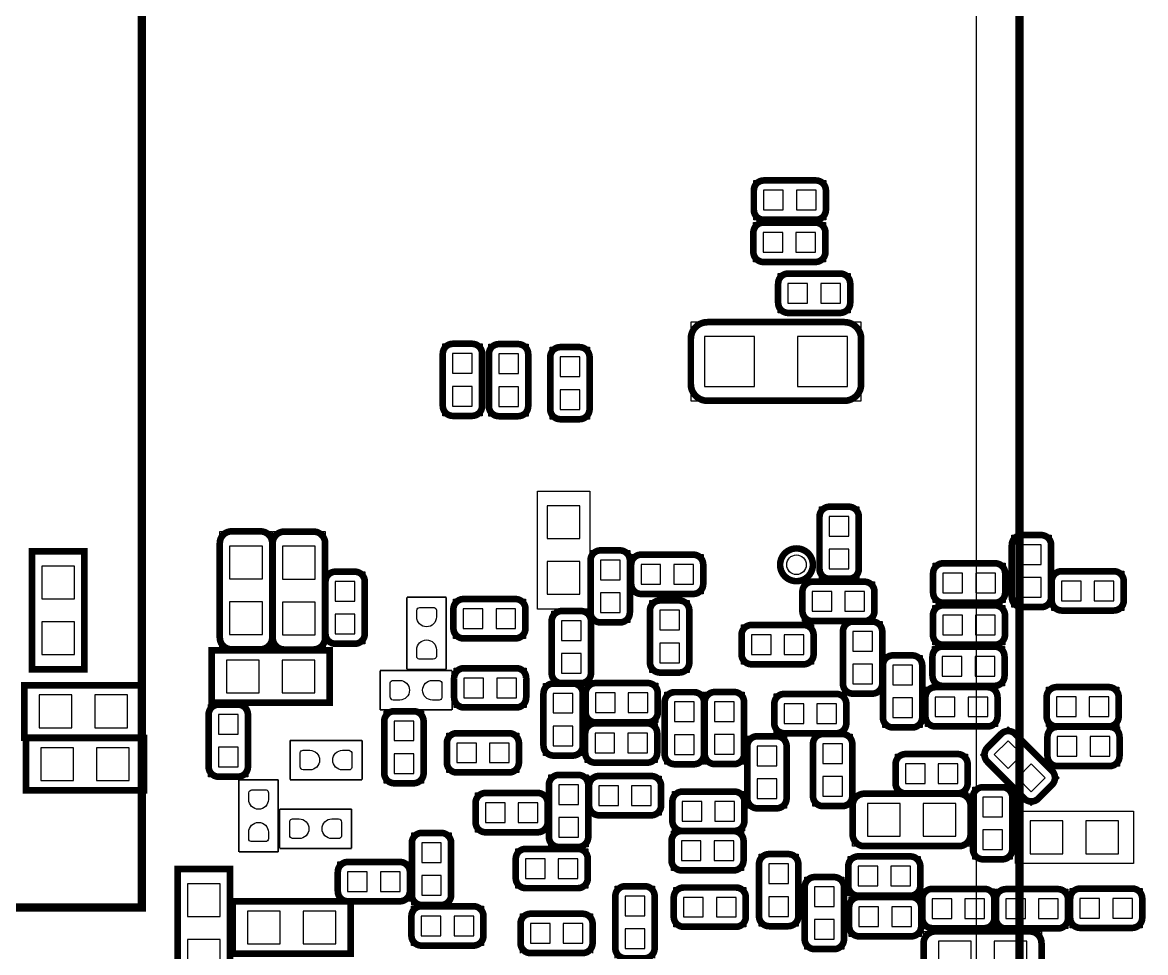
# Model space of a CAD drawing. Extents: x -15 to 159, y -25 to 93.
# Drawn here: x 6.29 to 23.44, y 9.89 to 24.09 of the extents above; entities that cross this region are included whole.
import ezdxf

# ---------------------------------------------------------------- set-up
doc = ezdxf.new("R2010")
doc.units = 0
for name, color, linetype in [('PG_ASSEMBLY_BOTTOM', 2, 'CONTINUOUS'), ('PG_SILKSCREEN_BOTTOM', 120, 'CONTINUOUS'), ('PIN_BOTTOM', 172, 'CONTINUOUS')]:
    doc.layers.add(name, color=color, linetype=linetype)

msp = doc.modelspace()

# ---------------------------------------------------------------- linework, layer by layer
at = {"layer": 'PG_ASSEMBLY_BOTTOM'}
for points in [[(20.853654, 59.208416), (20.853654, -16.9418), (12.528804, -16.9418), (12.528804, -16.941546, 1), (7.028688, -16.941546), (7.028688, -16.9418), (-1.296162, -16.9418), (-1.296162, 59.208416)], [(18.360898, 15.809214, 1), (17.861026, 15.809214, 1), (18.360898, 15.809214)]]:
    msp.add_lwpolyline(points, format="xyb", dxfattribs=at)
for points in [[(8.09498, 29.076904), (-5.385054, 29.076904), (-5.385054, 12.58697), (-3.385058, 10.586974), (8.09498, 10.586974), (8.09498, 29.076904)], [(17.459706, 21.675344), (18.559526, 21.675344)], [(17.459706, 21.075396), (17.459706, 21.675344)], [(18.559526, 21.675344), (18.559526, 21.075396)], [(17.452848, 21.031708), (18.552668, 21.031708)], [(17.452848, 20.43176), (17.452848, 21.031708)], [(18.559526, 21.075396), (17.459706, 21.075396)], [(18.552668, 21.031708), (18.552668, 20.43176)], [(18.552668, 20.43176), (17.452848, 20.43176)], [(17.831054, 19.654266), (17.831054, 20.254214)], [(17.831054, 20.254214), (18.930874, 20.254214)], [(18.930874, 20.254214), (18.930874, 19.654266)], [(18.930874, 19.654266), (17.831054, 19.654266)], [(16.497808, 19.512788), (16.497808, 18.312892)], [(19.097752, 19.512788), (16.497808, 19.512788)], [(19.097752, 18.312892), (19.097752, 19.512788)], [(12.711176, 18.082514), (12.711176, 19.182334)], [(12.711176, 19.182334), (13.311124, 19.182334)], [(13.311124, 19.182334), (13.311124, 18.082514)], [(13.414756, 18.077688), (13.414756, 19.177508)], [(13.414756, 19.177508), (14.014704, 19.177508)], [(14.014704, 19.177508), (14.014704, 18.077688)], [(14.351762, 18.031714), (14.351762, 19.131534)], [(14.351762, 19.131534), (14.95171, 19.131534)], [(14.95171, 19.131534), (14.95171, 18.031714)], [(16.497808, 18.312892), (19.097752, 18.312892)], [(13.311124, 18.082514), (12.711176, 18.082514)], [(14.014704, 18.077688), (13.414756, 18.077688)], [(14.95171, 18.031714), (14.351762, 18.031714)], [(14.155166, 15.13459), (14.155166, 16.934434)], [(14.155166, 16.934434), (14.955266, 16.934434)], [(14.955266, 16.934434), (14.955266, 15.13459)], [(18.462244, 15.5956), (18.462244, 16.69542)], [(18.462244, 16.69542), (19.062192, 16.69542)], [(19.062192, 16.69542), (19.062192, 15.5956)], [(9.306814, 14.519402), (9.306814, 16.319246)], [(9.306814, 16.319246), (10.106914, 16.319246)], [(10.106914, 16.319246), (10.106914, 14.519402)], [(10.114026, 14.516354), (10.114026, 16.316198)], [(10.114026, 16.316198), (10.914126, 16.316198)], [(10.914126, 16.316198), (10.914126, 14.516354)], [(21.398484, 15.163038), (21.398484, 16.262858)], [(21.398484, 16.262858), (21.998432, 16.262858)], [(21.998432, 16.262858), (21.998432, 15.163038)], [(6.43763, 14.21511), (6.43763, 16.014954)], [(6.43763, 16.014954), (7.23773, 16.014954)], [(7.23773, 16.014954), (7.23773, 14.21511)], [(14.96695, 14.929358), (14.96695, 16.029178)], [(14.96695, 16.029178), (15.566898, 16.029178)], [(15.566898, 16.029178), (15.566898, 14.929358)], [(15.586964, 15.36446), (15.586964, 15.964408)], [(15.586964, 15.964408), (16.686784, 15.964408)], [(16.686784, 15.964408), (16.686784, 15.36446)], [(20.197064, 15.83182), (21.296884, 15.83182)], [(20.197064, 15.231872), (20.197064, 15.83182)], [(21.296884, 15.83182), (21.296884, 15.231872)], [(10.920222, 14.604238), (10.920222, 15.704058)], [(10.920222, 15.704058), (11.52017, 15.704058)], [(11.52017, 15.704058), (11.52017, 14.604238)], [(22.00783, 15.711424), (23.10765, 15.711424)], [(22.00783, 15.111476), (22.00783, 15.711424)], [(23.10765, 15.711424), (23.10765, 15.111476)], [(18.20164, 15.550642), (19.30146, 15.550642)], [(18.20164, 14.950694), (18.20164, 15.550642)], [(19.062192, 15.5956), (18.462244, 15.5956)], [(19.30146, 15.550642), (19.30146, 14.950694)], [(12.873482, 14.68628), (12.873482, 15.286228)], [(12.873482, 15.286228), (13.973302, 15.286228)], [(13.973302, 15.286228), (13.973302, 14.68628)], [(16.686784, 15.36446), (15.586964, 15.36446)], [(15.874238, 14.164818), (15.874238, 15.264638)], [(15.874238, 15.264638), (16.474186, 15.264638)], [(16.474186, 15.264638), (16.474186, 14.164818)], [(14.955266, 15.13459), (14.155166, 15.13459)], [(14.373352, 14.003528), (14.373352, 15.103348)], [(14.373352, 15.103348), (14.9733, 15.103348)], [(14.9733, 15.103348), (14.9733, 14.003528)], [(20.19427, 15.189962), (21.29409, 15.189962)], [(20.19427, 14.590014), (20.19427, 15.189962)], [(21.296884, 15.231872), (20.197064, 15.231872)], [(21.29409, 15.189962), (21.29409, 14.590014)], [(21.998432, 15.163038), (21.398484, 15.163038)], [(23.10765, 15.111476), (22.00783, 15.111476)], [(15.566898, 14.929358), (14.96695, 14.929358)], [(19.30146, 14.950694), (18.20164, 14.950694)], [(18.82013, 13.842746), (18.82013, 14.942566)], [(18.82013, 14.942566), (19.420078, 14.942566)], [(19.420078, 14.942566), (19.420078, 13.842746)], [(17.272, 14.89075), (18.37182, 14.89075)], [(17.272, 14.290802), (17.272, 14.89075)], [(18.37182, 14.89075), (18.37182, 14.290802)], [(11.52017, 14.604238), (10.920222, 14.604238)], [(13.973302, 14.68628), (12.873482, 14.68628)], [(21.29409, 14.590014), (20.19427, 14.590014)], [(9.18337, 14.505432), (10.983214, 14.505432)], [(9.18337, 13.705332), (9.18337, 14.505432)], [(10.106914, 14.519402), (9.306814, 14.519402)], [(10.914126, 14.516354), (10.114026, 14.516354)], [(10.983214, 14.505432), (10.983214, 13.705332)], [(19.430238, 13.326618), (19.430238, 14.426438)], [(19.430238, 14.426438), (20.030186, 14.426438)], [(20.030186, 14.426438), (20.030186, 13.326618)], [(20.187158, 13.961618), (20.187158, 14.561566)], [(20.187158, 14.561566), (21.286978, 14.561566)], [(21.286978, 14.561566), (21.286978, 13.961618)], [(12.88415, 13.631418), (12.88415, 14.231366)], [(12.88415, 14.231366), (13.98397, 14.231366)], [(13.98397, 14.231366), (13.98397, 13.631418)], [(18.37182, 14.290802), (17.272, 14.290802)], [(7.23773, 14.21511), (6.43763, 14.21511)], [(16.474186, 14.164818), (15.874238, 14.164818)], [(6.324092, 13.972032), (8.123936, 13.972032)], [(6.324092, 13.171932), (6.324092, 13.972032)], [(8.123936, 13.972032), (8.123936, 13.171932)], [(14.248384, 12.897612), (14.248384, 13.997432)], [(14.248384, 13.997432), (14.848332, 13.997432)], [(14.9733, 14.003528), (14.373352, 14.003528)], [(14.848332, 13.997432), (14.848332, 12.897612)], [(14.892782, 13.404088), (14.892782, 14.004036)], [(14.892782, 14.004036), (15.992602, 14.004036)], [(15.992602, 14.004036), (15.992602, 13.404088)], [(20.080224, 13.341604), (20.080224, 13.941552)], [(20.080224, 13.941552), (21.180044, 13.941552)], [(21.286978, 13.961618), (20.187158, 13.961618)], [(21.180044, 13.941552), (21.180044, 13.341604)], [(21.929852, 13.942314), (23.029672, 13.942314)], [(21.929852, 13.342366), (21.929852, 13.942314)], [(23.029672, 13.942314), (23.029672, 13.342366)], [(16.099028, 12.765532), (16.099028, 13.865352)], [(16.099028, 13.865352), (16.698976, 13.865352)], [(16.698976, 13.865352), (16.698976, 12.765532)], [(16.71066, 12.767818), (16.71066, 13.867638)], [(16.71066, 13.867638), (17.310608, 13.867638)], [(17.310608, 13.867638), (17.310608, 12.767818)], [(17.771872, 13.838174), (18.871692, 13.838174)], [(17.771872, 13.238226), (17.771872, 13.838174)], [(19.420078, 13.842746), (18.82013, 13.842746)], [(18.871692, 13.838174), (18.871692, 13.238226)], [(9.135872, 12.575286), (9.135872, 13.675106)], [(9.135872, 13.675106), (9.73582, 13.675106)], [(10.983214, 13.705332), (9.18337, 13.705332)], [(9.73582, 13.675106), (9.73582, 12.575286)], [(11.817604, 12.47521), (11.817604, 13.57503)], [(11.817604, 13.57503), (12.417552, 13.57503)], [(12.417552, 13.57503), (12.417552, 12.47521)], [(13.98397, 13.631418), (12.88415, 13.631418)], [(14.884654, 12.789408), (14.884654, 13.389356)], [(14.884654, 13.389356), (15.984474, 13.389356)], [(15.992602, 13.404088), (14.892782, 13.404088)], [(15.984474, 13.389356), (15.984474, 12.789408)], [(12.773152, 13.239242), (13.872972, 13.239242)], [(12.773152, 12.639294), (12.773152, 13.239242)], [(13.872972, 13.239242), (13.872972, 12.639294)], [(18.871692, 13.238226), (17.771872, 13.238226)], [(18.36293, 12.126468), (18.36293, 13.226288)], [(18.36293, 13.226288), (18.962878, 13.226288)], [(18.962878, 13.226288), (18.962878, 12.126468)], [(20.030186, 13.326618), (19.430238, 13.326618)], [(21.180044, 13.341604), (20.080224, 13.341604)], [(20.91817, 12.911328), (21.34235, 13.335762)], [(21.34235, 13.335762), (22.120098, 12.558014)], [(23.029672, 13.342366), (21.929852, 13.342366)], [(21.942806, 13.336524), (23.042626, 13.336524)], [(21.942806, 12.736576), (21.942806, 13.336524)], [(23.042626, 13.336524), (23.042626, 12.736576)], [(8.123936, 13.171932), (6.324092, 13.171932)], [(6.348984, 12.365228), (6.348984, 13.165328)], [(6.348984, 13.165328), (8.148828, 13.165328)], [(8.148828, 13.165328), (8.148828, 12.365228)], [(17.359884, 12.092432), (17.359884, 13.192252)], [(17.359884, 13.192252), (17.959832, 13.192252)], [(17.959832, 13.192252), (17.959832, 12.092432)], [(14.848332, 12.897612), (14.248384, 12.897612)], [(19.62404, 12.32027), (19.62404, 12.920218)], [(19.62404, 12.920218), (20.72386, 12.920218)], [(20.72386, 12.920218), (20.72386, 12.32027)], [(21.695918, 12.133834), (20.91817, 12.911328)], [(15.984474, 12.789408), (14.884654, 12.789408)], [(16.698976, 12.765532), (16.099028, 12.765532)], [(17.310608, 12.767818), (16.71066, 12.767818)], [(23.042626, 12.736576), (21.942806, 12.736576)], [(9.73582, 12.575286), (9.135872, 12.575286)], [(13.872972, 12.639294), (12.773152, 12.639294)], [(14.331442, 11.50239), (14.331442, 12.60221)], [(14.331442, 12.60221), (14.93139, 12.60221)], [(14.93139, 12.60221), (14.93139, 11.50239)], [(14.944344, 11.985752), (14.944344, 12.5857)], [(14.944344, 12.5857), (16.044164, 12.5857)], [(16.044164, 12.5857), (16.044164, 11.985752)], [(22.120098, 12.558014), (21.695918, 12.133834)], [(8.148828, 12.365228), (6.348984, 12.365228)], [(12.417552, 12.47521), (11.817604, 12.47521)], [(16.216122, 11.7475), (16.216122, 12.347448)], [(16.216122, 12.347448), (17.315942, 12.347448)], [(17.315942, 12.347448), (17.315942, 11.7475)], [(20.80514, 11.314684), (20.80514, 12.414504)], [(20.80514, 12.414504), (21.405088, 12.414504)], [(21.405088, 12.414504), (21.405088, 11.314684)], [(13.211556, 12.326874), (14.311376, 12.326874)], [(13.211556, 11.726926), (13.211556, 12.326874)], [(14.311376, 12.326874), (14.311376, 11.726926)], [(18.968466, 11.51509), (18.968466, 12.31519)], [(18.968466, 12.31519), (20.76831, 12.31519)], [(20.72386, 12.32027), (19.62404, 12.32027)], [(20.76831, 12.31519), (20.76831, 11.51509)], [(17.959832, 12.092432), (17.359884, 12.092432)], [(18.962878, 12.126468), (18.36293, 12.126468)], [(21.454618, 12.049252), (23.254462, 12.049252)], [(21.454618, 11.249152), (21.454618, 12.049252)], [(23.254462, 12.049252), (23.254462, 11.249152)], [(16.044164, 11.985752), (14.944344, 11.985752)], [(12.238482, 10.616946), (12.238482, 11.716766)], [(12.238482, 11.716766), (12.83843, 11.716766)], [(12.83843, 11.716766), (12.83843, 10.616946)], [(14.311376, 11.726926), (13.211556, 11.726926)], [(16.202914, 11.745214), (17.302734, 11.745214)], [(16.202914, 11.145266), (16.202914, 11.745214)], [(17.315942, 11.7475), (16.216122, 11.7475)], [(17.302734, 11.745214), (17.302734, 11.145266)], [(14.93139, 11.50239), (14.331442, 11.50239)], [(20.76831, 11.51509), (18.968466, 11.51509)], [(13.824966, 10.87374), (13.824966, 11.473688)], [(13.824966, 11.473688), (14.924786, 11.473688)], [(14.924786, 11.473688), (14.924786, 10.87374)], [(17.538954, 10.293604), (17.538954, 11.393424)], [(17.538954, 11.393424), (18.138902, 11.393424)], [(18.138902, 11.393424), (18.138902, 10.293604)], [(18.901156, 10.758424), (18.901156, 11.358372)], [(18.901156, 11.358372), (20.000976, 11.358372)], [(20.000976, 11.358372), (20.000976, 10.758424)], [(8.66267, 9.366758), (8.66267, 11.166602)], [(8.66267, 11.166602), (9.46277, 11.166602)], [(9.46277, 11.166602), (9.46277, 9.366758)], [(11.108436, 10.673588), (11.108436, 11.273536)], [(11.108436, 11.273536), (12.208256, 11.273536)], [(12.208256, 11.273536), (12.208256, 10.673588)], [(17.302734, 11.145266), (16.202914, 11.145266)], [(21.405088, 11.314684), (20.80514, 11.314684)], [(23.254462, 11.249152), (21.454618, 11.249152)], [(18.236184, 9.943084), (18.236184, 11.042904)], [(18.236184, 11.042904), (18.836132, 11.042904)], [(18.836132, 11.042904), (18.836132, 9.943084)], [(14.924786, 10.87374), (13.824966, 10.87374)], [(15.345156, 9.803892), (15.345156, 10.903712)], [(15.345156, 10.903712), (15.945104, 10.903712)], [(15.945104, 10.903712), (15.945104, 9.803892)], [(16.237458, 10.283952), (16.237458, 10.8839)], [(16.237458, 10.8839), (17.337278, 10.8839)], [(17.337278, 10.8839), (17.337278, 10.283952)], [(20.031964, 10.863072), (21.131784, 10.863072)], [(20.031964, 10.263124), (20.031964, 10.863072)], [(21.131784, 10.863072), (21.131784, 10.263124)], [(21.15566, 10.25906), (21.15566, 10.859008)], [(21.15566, 10.859008), (22.25548, 10.859008)], [(22.25548, 10.859008), (22.25548, 10.25906)], [(22.289262, 10.867644), (23.389082, 10.867644)], [(22.289262, 10.267696), (22.289262, 10.867644)], [(23.389082, 10.867644), (23.389082, 10.267696)], [(9.50341, 10.67308), (11.303254, 10.67308)], [(9.50341, 9.87298), (9.50341, 10.67308)], [(12.208256, 10.673588), (11.108436, 10.673588)], [(11.303254, 10.67308), (11.303254, 9.87298)], [(20.000976, 10.758424), (18.901156, 10.758424)], [(18.914872, 10.13841), (18.914872, 10.738358)], [(18.914872, 10.738358), (20.014692, 10.738358)], [(20.014692, 10.738358), (20.014692, 10.13841)], [(12.232386, 9.99744), (12.232386, 10.597388)], [(12.232386, 10.597388), (13.332206, 10.597388)], [(12.83843, 10.616946), (12.238482, 10.616946)], [(13.332206, 10.597388), (13.332206, 9.99744)], [(13.897864, 9.882886), (13.897864, 10.482834)], [(13.897864, 10.482834), (14.997684, 10.482834)], [(14.997684, 10.482834), (14.997684, 9.882886)], [(18.138902, 10.293604), (17.538954, 10.293604)], [(17.337278, 10.283952), (16.237458, 10.283952)], [(20.014692, 10.13841), (18.914872, 10.13841)], [(21.131784, 10.263124), (20.031964, 10.263124)], [(20.051776, 10.212832), (21.85162, 10.212832)], [(20.051776, 9.412732), (20.051776, 10.212832)], [(22.25548, 10.25906), (21.15566, 10.25906)], [(21.85162, 10.212832), (21.85162, 9.412732)], [(23.389082, 10.267696), (22.289262, 10.267696)], [(13.332206, 9.99744), (12.232386, 9.99744)], [(18.836132, 9.943084), (18.236184, 9.943084)]]:
    msp.add_lwpolyline(points, dxfattribs=at)
at = {"layer": 'PG_ASSEMBLY_BOTTOM', "const_width": 0.0254}
for points in [[(12.163044, 15.313152), (12.163044, 14.213332)], [(12.762992, 15.313152), (12.163044, 15.313152)], [(12.762992, 14.213332), (12.762992, 15.313152)], [(12.853162, 14.195298), (11.753342, 14.195298)], [(11.753342, 14.195298), (11.753342, 13.59535)], [(12.163044, 14.213332), (12.762992, 14.213332)], [(12.853162, 13.59535), (12.853162, 14.195298)], [(11.753342, 13.59535), (12.853162, 13.59535)], [(11.479784, 13.127736), (10.379964, 13.127736)], [(10.379964, 13.127736), (10.379964, 12.527788)], [(11.479784, 12.527788), (11.479784, 13.127736)], [(9.59866, 12.528042), (9.59866, 11.428222)], [(10.198608, 12.528042), (9.59866, 12.528042)], [(10.198608, 11.428222), (10.198608, 12.528042)], [(10.379964, 12.527788), (11.479784, 12.527788)], [(11.317986, 12.081002), (10.218166, 12.081002)], [(10.218166, 12.081002), (10.218166, 11.481054)], [(11.317986, 11.481054), (11.317986, 12.081002)], [(10.218166, 11.481054), (11.317986, 11.481054)], [(9.59866, 11.428222), (10.198608, 11.428222)]]:
    msp.add_lwpolyline(points, dxfattribs=at)
at = {"layer": 'PG_SILKSCREEN_BOTTOM'}
for points, const_width in [([(21.513546, 68.29171), (21.513546, -17.68729), (12.064746, -17.68729)], 0.127), ([(-5.385054, 29.076904), (-5.385054, 11.960098), (-4.002024, 10.577068), (8.115046, 10.577068), (8.115046, 29.076904), (-5.385054, 29.076904)], 0.127), ([(6.43763, 14.21511), (7.23773, 14.21511), (7.23773, 16.014954), (6.43763, 16.014954), (6.43763, 14.21511)], 0.1016), ([(9.18337, 14.505432), (9.18337, 13.705332), (10.983214, 13.705332), (10.983214, 14.505432), (9.18337, 14.505432)], 0.1016), ([(6.324092, 13.972032), (6.324092, 13.171932), (8.123936, 13.171932), (8.123936, 13.972032), (6.324092, 13.972032)], 0.1016), ([(8.148828, 12.365228), (8.148828, 13.165328), (6.348984, 13.165328), (6.348984, 12.365228), (8.148828, 12.365228)], 0.1016), ([(9.46277, 11.166602), (8.66267, 11.166602), (8.66267, 9.366758), (9.46277, 9.366758), (9.46277, 11.166602)], 0.1016), ([(9.50341, 10.67308), (9.50341, 9.87298), (11.303254, 9.87298), (11.303254, 10.67308), (9.50341, 10.67308)], 0.1016)]:
    msp.add_lwpolyline(points, dxfattribs=dict(at, const_width=const_width))
for points, const_width in [([(17.459706, 21.522944), (17.459706, 21.227796, 0.414362), (17.612106, 21.075396), (18.407126, 21.075396, 0.414362), (18.559526, 21.227796), (18.559526, 21.522944, 0.414362), (18.407126, 21.675344), (17.612106, 21.675344, 0.414362), (17.459706, 21.522944)], 0.1016), ([(17.452848, 20.879308), (17.452848, 20.58416, 0.414362), (17.605248, 20.43176), (18.400268, 20.43176, 0.414362), (18.552668, 20.58416), (18.552668, 20.879308, 0.414362), (18.400268, 21.031708), (17.605248, 21.031708, 0.414362), (17.452848, 20.879308)], 0.1016), ([(18.930874, 19.806666), (18.930874, 20.101814, 0.414362), (18.778474, 20.254214), (17.983454, 20.254214, 0.414362), (17.831054, 20.101814), (17.831054, 19.806666, 0.414362), (17.983454, 19.654266), (18.778474, 19.654266, 0.414362), (18.930874, 19.806666)], 0.1016), ([(16.497808, 19.258788), (16.497808, 18.566892, 0.414275), (16.751808, 18.312892), (18.843752, 18.312892, 0.414275), (19.097752, 18.566892), (19.097752, 19.258788, 0.414275), (18.843752, 19.512788), (16.751808, 19.512788, 0.414275), (16.497808, 19.258788)], 0.1016), ([(13.158724, 19.182334), (12.863576, 19.182334, 0.414362), (12.711176, 19.029934), (12.711176, 18.234914, 0.414362), (12.863576, 18.082514), (13.158724, 18.082514, 0.414362), (13.311124, 18.234914), (13.311124, 19.029934, 0.414362), (13.158724, 19.182334)], 0.1016), ([(13.862304, 19.177508), (13.567156, 19.177508, 0.414362), (13.414756, 19.025108), (13.414756, 18.230088, 0.414362), (13.567156, 18.077688), (13.862304, 18.077688, 0.414362), (14.014704, 18.230088), (14.014704, 19.025108, 0.414362), (13.862304, 19.177508)], 0.1016), ([(14.79931, 19.131534), (14.504162, 19.131534, 0.414362), (14.351762, 18.979134), (14.351762, 18.184114, 0.414362), (14.504162, 18.031714), (14.79931, 18.031714, 0.414362), (14.95171, 18.184114), (14.95171, 18.979134, 0.414362), (14.79931, 19.131534)], 0.1016), ([(18.614644, 15.5956), (18.909792, 15.5956, 0.414362), (19.062192, 15.748), (19.062192, 16.54302, 0.414362), (18.909792, 16.69542), (18.614644, 16.69542, 0.414362), (18.462244, 16.54302), (18.462244, 15.748, 0.414362), (18.614644, 15.5956)], 0.1016), ([(9.929114, 16.319246), (9.484614, 16.319246, 0.414244), (9.306814, 16.141446), (9.306814, 14.697202, 0.414244), (9.484614, 14.519402), (9.929114, 14.519402, 0.414244), (10.106914, 14.697202), (10.106914, 16.141446, 0.414244), (9.929114, 16.319246)], 0.1016), ([(10.291826, 14.516354), (10.736326, 14.516354, 0.414244), (10.914126, 14.694154), (10.914126, 16.138398, 0.414244), (10.736326, 16.316198), (10.291826, 16.316198, 0.414244), (10.114026, 16.138398), (10.114026, 14.694154, 0.414244), (10.291826, 14.516354)], 0.1016), ([(21.550884, 15.163038), (21.846032, 15.163038, 0.414362), (21.998432, 15.315438), (21.998432, 16.110458, 0.414362), (21.846032, 16.262858), (21.550884, 16.262858, 0.414362), (21.398484, 16.110458), (21.398484, 15.315438, 0.414362), (21.550884, 15.163038)], 0.1016), ([(15.11935, 14.929358), (15.414498, 14.929358, 0.414362), (15.566898, 15.081758), (15.566898, 15.876778, 0.414362), (15.414498, 16.029178), (15.11935, 16.029178, 0.414362), (14.96695, 15.876778), (14.96695, 15.081758, 0.414362), (15.11935, 14.929358)], 0.1016), ([(16.686784, 15.51686), (16.686784, 15.812008, 0.414362), (16.534384, 15.964408), (15.739364, 15.964408, 0.414362), (15.586964, 15.812008), (15.586964, 15.51686, 0.414362), (15.739364, 15.36446), (16.534384, 15.36446, 0.414362), (16.686784, 15.51686)], 0.1016), ([(18.360898, 15.809214, 1), (17.861026, 15.809214, 1), (18.360898, 15.809214)], 0.100076), ([(20.197064, 15.67942), (20.197064, 15.384272, 0.414362), (20.349464, 15.231872), (21.144484, 15.231872, 0.414362), (21.296884, 15.384272), (21.296884, 15.67942, 0.414362), (21.144484, 15.83182), (20.349464, 15.83182, 0.414362), (20.197064, 15.67942)], 0.1016), ([(11.072622, 14.604238), (11.36777, 14.604238, 0.414362), (11.52017, 14.756638), (11.52017, 15.551658, 0.414362), (11.36777, 15.704058), (11.072622, 15.704058, 0.414362), (10.920222, 15.551658), (10.920222, 14.756638, 0.414362), (11.072622, 14.604238)], 0.1016), ([(22.00783, 15.559024), (22.00783, 15.263876, 0.414362), (22.16023, 15.111476), (22.95525, 15.111476, 0.414362), (23.10765, 15.263876), (23.10765, 15.559024, 0.414362), (22.95525, 15.711424), (22.16023, 15.711424, 0.414362), (22.00783, 15.559024)], 0.1016), ([(18.20164, 15.398242), (18.20164, 15.103094, 0.414362), (18.35404, 14.950694), (19.14906, 14.950694, 0.414362), (19.30146, 15.103094), (19.30146, 15.398242, 0.414362), (19.14906, 15.550642), (18.35404, 15.550642, 0.414362), (18.20164, 15.398242)], 0.1016), ([(13.973302, 14.83868), (13.973302, 15.133828, 0.414362), (13.820902, 15.286228), (13.025882, 15.286228, 0.414362), (12.873482, 15.133828), (12.873482, 14.83868, 0.414362), (13.025882, 14.68628), (13.820902, 14.68628, 0.414362), (13.973302, 14.83868)], 0.1016), ([(16.321786, 15.264638), (16.026638, 15.264638, 0.414362), (15.874238, 15.112238), (15.874238, 14.317218, 0.414362), (16.026638, 14.164818), (16.321786, 14.164818, 0.414362), (16.474186, 14.317218), (16.474186, 15.112238, 0.414362), (16.321786, 15.264638)], 0.1016), ([(14.8209, 15.103348), (14.525752, 15.103348, 0.414362), (14.373352, 14.950948), (14.373352, 14.155928, 0.414362), (14.525752, 14.003528), (14.8209, 14.003528, 0.414362), (14.9733, 14.155928), (14.9733, 14.950948, 0.414362), (14.8209, 15.103348)], 0.1016), ([(20.19427, 15.037562), (20.19427, 14.742414, 0.414362), (20.34667, 14.590014), (21.14169, 14.590014, 0.414362), (21.29409, 14.742414), (21.29409, 15.037562, 0.414362), (21.14169, 15.189962), (20.34667, 15.189962, 0.414362), (20.19427, 15.037562)], 0.1016), ([(17.272, 14.73835), (17.272, 14.443202, 0.414362), (17.4244, 14.290802), (18.21942, 14.290802, 0.414362), (18.37182, 14.443202), (18.37182, 14.73835, 0.414362), (18.21942, 14.89075), (17.4244, 14.89075, 0.414362), (17.272, 14.73835)], 0.1016), ([(19.267678, 14.942566), (18.97253, 14.942566, 0.414362), (18.82013, 14.790166), (18.82013, 13.995146, 0.414362), (18.97253, 13.842746), (19.267678, 13.842746, 0.414362), (19.420078, 13.995146), (19.420078, 14.790166, 0.414362), (19.267678, 14.942566)], 0.1016), ([(21.286978, 14.114018), (21.286978, 14.409166, 0.414362), (21.134578, 14.561566), (20.339558, 14.561566, 0.414362), (20.187158, 14.409166), (20.187158, 14.114018, 0.414362), (20.339558, 13.961618), (21.134578, 13.961618, 0.414362), (21.286978, 14.114018)], 0.1016), ([(19.582638, 13.326618), (19.877786, 13.326618, 0.414362), (20.030186, 13.479018), (20.030186, 14.274038, 0.414362), (19.877786, 14.426438), (19.582638, 14.426438, 0.414362), (19.430238, 14.274038), (19.430238, 13.479018, 0.414362), (19.582638, 13.326618)], 0.1016), ([(13.98397, 13.783818), (13.98397, 14.078966, 0.414362), (13.83157, 14.231366), (13.03655, 14.231366, 0.414362), (12.88415, 14.078966), (12.88415, 13.783818, 0.414362), (13.03655, 13.631418), (13.83157, 13.631418, 0.414362), (13.98397, 13.783818)], 0.1016), ([(14.400784, 12.897612), (14.695932, 12.897612, 0.414362), (14.848332, 13.050012), (14.848332, 13.845032, 0.414362), (14.695932, 13.997432), (14.400784, 13.997432, 0.414362), (14.248384, 13.845032), (14.248384, 13.050012, 0.414362), (14.400784, 12.897612)], 0.1016), ([(15.992602, 13.556488), (15.992602, 13.851636, 0.414362), (15.840202, 14.004036), (15.045182, 14.004036, 0.414362), (14.892782, 13.851636), (14.892782, 13.556488, 0.414362), (15.045182, 13.404088), (15.840202, 13.404088, 0.414362), (15.992602, 13.556488)], 0.1016), ([(16.251428, 12.765532), (16.546576, 12.765532, 0.414362), (16.698976, 12.917932), (16.698976, 13.712952, 0.414362), (16.546576, 13.865352), (16.251428, 13.865352, 0.414362), (16.099028, 13.712952), (16.099028, 12.917932, 0.414362), (16.251428, 12.765532)], 0.1016), ([(16.86306, 12.767818), (17.158208, 12.767818, 0.414362), (17.310608, 12.920218), (17.310608, 13.715238, 0.414362), (17.158208, 13.867638), (16.86306, 13.867638, 0.414362), (16.71066, 13.715238), (16.71066, 12.920218, 0.414362), (16.86306, 12.767818)], 0.1016), ([(17.771872, 13.685774), (17.771872, 13.390626, 0.414362), (17.924272, 13.238226), (18.719292, 13.238226, 0.414362), (18.871692, 13.390626), (18.871692, 13.685774, 0.414362), (18.719292, 13.838174), (17.924272, 13.838174, 0.414362), (17.771872, 13.685774)], 0.1016), ([(21.180044, 13.494004), (21.180044, 13.789152, 0.414362), (21.027644, 13.941552), (20.232624, 13.941552, 0.414362), (20.080224, 13.789152), (20.080224, 13.494004, 0.414362), (20.232624, 13.341604), (21.027644, 13.341604, 0.414362), (21.180044, 13.494004)], 0.1016), ([(21.929852, 13.789914), (21.929852, 13.494766, 0.414362), (22.082252, 13.342366), (22.877272, 13.342366, 0.414362), (23.029672, 13.494766), (23.029672, 13.789914, 0.414362), (22.877272, 13.942314), (22.082252, 13.942314, 0.414362), (21.929852, 13.789914)], 0.1016), ([(9.288272, 12.575286), (9.58342, 12.575286, 0.414362), (9.73582, 12.727686), (9.73582, 13.522706, 0.414362), (9.58342, 13.675106), (9.288272, 13.675106, 0.414362), (9.135872, 13.522706), (9.135872, 12.727686, 0.414362), (9.288272, 12.575286)], 0.1016), ([(11.970004, 12.47521), (12.265152, 12.47521, 0.414362), (12.417552, 12.62761), (12.417552, 13.42263, 0.414362), (12.265152, 13.57503), (11.970004, 13.57503, 0.414362), (11.817604, 13.42263), (11.817604, 12.62761, 0.414362), (11.970004, 12.47521)], 0.1016), ([(15.984474, 12.941808), (15.984474, 13.236956, 0.414362), (15.832074, 13.389356), (15.037054, 13.389356, 0.414362), (14.884654, 13.236956), (14.884654, 12.941808, 0.414362), (15.037054, 12.789408), (15.832074, 12.789408, 0.414362), (15.984474, 12.941808)], 0.1016), ([(21.942806, 13.184124), (21.942806, 12.888976, 0.414362), (22.095206, 12.736576), (22.890226, 12.736576, 0.414362), (23.042626, 12.888976), (23.042626, 13.184124, 0.414362), (22.890226, 13.336524), (22.095206, 13.336524, 0.414362), (21.942806, 13.184124)], 0.1016), ([(12.773152, 13.086842), (12.773152, 12.791694, 0.414362), (12.925552, 12.639294), (13.720572, 12.639294, 0.414362), (13.872972, 12.791694), (13.872972, 13.086842, 0.414362), (13.720572, 13.239242), (12.925552, 13.239242, 0.414362), (12.773152, 13.086842)], 0.1016), ([(17.807432, 13.192252), (17.512284, 13.192252, 0.414362), (17.359884, 13.039852), (17.359884, 12.244832, 0.414362), (17.512284, 12.092432), (17.807432, 12.092432, 0.414362), (17.959832, 12.244832), (17.959832, 13.039852, 0.414362), (17.807432, 13.192252)], 0.1016), ([(18.51533, 12.126468), (18.810478, 12.126468, 0.414362), (18.962878, 12.278868), (18.962878, 13.073888, 0.414362), (18.810478, 13.226288), (18.51533, 13.226288, 0.414362), (18.36293, 13.073888), (18.36293, 12.278868, 0.414362), (18.51533, 12.126468)], 0.1016), ([(21.803614, 12.24153), (22.012148, 12.450318, 0.41433), (22.012148, 12.66571), (21.450046, 13.227812, 0.414308), (21.234654, 13.227812), (21.025866, 13.019278, 0.414567), (21.025866, 12.803632), (21.587968, 12.24153, 0.414588), (21.803614, 12.24153)], 0.1016), ([(20.72386, 12.47267), (20.72386, 12.767818, 0.414362), (20.57146, 12.920218), (19.77644, 12.920218, 0.414362), (19.62404, 12.767818), (19.62404, 12.47267, 0.414362), (19.77644, 12.32027), (20.57146, 12.32027, 0.414362), (20.72386, 12.47267)], 0.1016), ([(14.483842, 11.50239), (14.77899, 11.50239, 0.414362), (14.93139, 11.65479), (14.93139, 12.44981, 0.414362), (14.77899, 12.60221), (14.483842, 12.60221, 0.414362), (14.331442, 12.44981), (14.331442, 11.65479, 0.414362), (14.483842, 11.50239)], 0.1016), ([(16.044164, 12.138152), (16.044164, 12.4333, 0.414362), (15.891764, 12.5857), (15.096744, 12.5857, 0.414362), (14.944344, 12.4333), (14.944344, 12.138152, 0.414362), (15.096744, 11.985752), (15.891764, 11.985752, 0.414362), (16.044164, 12.138152)], 0.1016), ([(13.211556, 12.174474), (13.211556, 11.879326, 0.414362), (13.363956, 11.726926), (14.158976, 11.726926, 0.414362), (14.311376, 11.879326), (14.311376, 12.174474, 0.414362), (14.158976, 12.326874), (13.363956, 12.326874, 0.414362), (13.211556, 12.174474)], 0.1016), ([(17.315942, 11.8999), (17.315942, 12.195048, 0.414362), (17.163542, 12.347448), (16.368522, 12.347448, 0.414362), (16.216122, 12.195048), (16.216122, 11.8999, 0.414362), (16.368522, 11.7475), (17.163542, 11.7475, 0.414362), (17.315942, 11.8999)], 0.1016), ([(20.76831, 11.69289), (20.76831, 12.13739, 0.414244), (20.59051, 12.31519), (19.146266, 12.31519, 0.414244), (18.968466, 12.13739), (18.968466, 11.69289, 0.414244), (19.146266, 11.51509), (20.59051, 11.51509, 0.414244), (20.76831, 11.69289)], 0.1016), ([(20.95754, 11.314684), (21.252688, 11.314684, 0.414362), (21.405088, 11.467084), (21.405088, 12.262104, 0.414362), (21.252688, 12.414504), (20.95754, 12.414504, 0.414362), (20.80514, 12.262104), (20.80514, 11.467084, 0.414362), (20.95754, 11.314684)], 0.1016), ([(12.68603, 11.716766), (12.390882, 11.716766, 0.414362), (12.238482, 11.564366), (12.238482, 10.769346, 0.414362), (12.390882, 10.616946), (12.68603, 10.616946, 0.414362), (12.83843, 10.769346), (12.83843, 11.564366, 0.414362), (12.68603, 11.716766)], 0.1016), ([(16.202914, 11.592814), (16.202914, 11.297666, 0.414362), (16.355314, 11.145266), (17.150334, 11.145266, 0.414362), (17.302734, 11.297666), (17.302734, 11.592814, 0.414362), (17.150334, 11.745214), (16.355314, 11.745214, 0.414362), (16.202914, 11.592814)], 0.1016), ([(14.924786, 11.02614), (14.924786, 11.321288, 0.414362), (14.772386, 11.473688), (13.977366, 11.473688, 0.414362), (13.824966, 11.321288), (13.824966, 11.02614, 0.414362), (13.977366, 10.87374), (14.772386, 10.87374, 0.414362), (14.924786, 11.02614)], 0.1016), ([(12.208256, 10.825988), (12.208256, 11.121136, 0.414362), (12.055856, 11.273536), (11.260836, 11.273536, 0.414362), (11.108436, 11.121136), (11.108436, 10.825988, 0.414362), (11.260836, 10.673588), (12.055856, 10.673588, 0.414362), (12.208256, 10.825988)], 0.1016), ([(17.691354, 10.293604), (17.986502, 10.293604, 0.414362), (18.138902, 10.446004), (18.138902, 11.241024, 0.414362), (17.986502, 11.393424), (17.691354, 11.393424, 0.414362), (17.538954, 11.241024), (17.538954, 10.446004, 0.414362), (17.691354, 10.293604)], 0.1016), ([(20.000976, 10.910824), (20.000976, 11.205972, 0.414362), (19.848576, 11.358372), (19.053556, 11.358372, 0.414362), (18.901156, 11.205972), (18.901156, 10.910824, 0.414362), (19.053556, 10.758424), (19.848576, 10.758424, 0.414362), (20.000976, 10.910824)], 0.1016), ([(18.388584, 9.943084), (18.683732, 9.943084, 0.414362), (18.836132, 10.095484), (18.836132, 10.890504, 0.414362), (18.683732, 11.042904), (18.388584, 11.042904, 0.414362), (18.236184, 10.890504), (18.236184, 10.095484, 0.414362), (18.388584, 9.943084)], 0.1016), ([(15.792704, 10.903712), (15.497556, 10.903712, 0.414362), (15.345156, 10.751312), (15.345156, 9.956292, 0.414362), (15.497556, 9.803892), (15.792704, 9.803892, 0.414362), (15.945104, 9.956292), (15.945104, 10.751312, 0.414362), (15.792704, 10.903712)], 0.1016), ([(17.337278, 10.436352), (17.337278, 10.7315, 0.414362), (17.184878, 10.8839), (16.389858, 10.8839, 0.414362), (16.237458, 10.7315), (16.237458, 10.436352, 0.414362), (16.389858, 10.283952), (17.184878, 10.283952, 0.414362), (17.337278, 10.436352)], 0.1016), ([(20.031964, 10.710672), (20.031964, 10.415524, 0.414362), (20.184364, 10.263124), (20.979384, 10.263124, 0.414362), (21.131784, 10.415524), (21.131784, 10.710672, 0.414362), (20.979384, 10.863072), (20.184364, 10.863072, 0.414362), (20.031964, 10.710672)], 0.1016), ([(22.25548, 10.41146), (22.25548, 10.706608, 0.414362), (22.10308, 10.859008), (21.30806, 10.859008, 0.414362), (21.15566, 10.706608), (21.15566, 10.41146, 0.414362), (21.30806, 10.25906), (22.10308, 10.25906, 0.414362), (22.25548, 10.41146)], 0.1016), ([(22.289262, 10.715244), (22.289262, 10.420096, 0.414362), (22.441662, 10.267696), (23.236682, 10.267696, 0.414362), (23.389082, 10.420096), (23.389082, 10.715244, 0.414362), (23.236682, 10.867644), (22.441662, 10.867644, 0.414362), (22.289262, 10.715244)], 0.1016), ([(13.332206, 10.14984), (13.332206, 10.444988, 0.414362), (13.179806, 10.597388), (12.384786, 10.597388, 0.414362), (12.232386, 10.444988), (12.232386, 10.14984, 0.414362), (12.384786, 9.99744), (13.179806, 9.99744, 0.414362), (13.332206, 10.14984)], 0.1016), ([(20.014692, 10.29081), (20.014692, 10.585958, 0.414362), (19.862292, 10.738358), (19.067272, 10.738358, 0.414362), (18.914872, 10.585958), (18.914872, 10.29081, 0.414362), (19.067272, 10.13841), (19.862292, 10.13841, 0.414362), (20.014692, 10.29081)], 0.1016), ([(14.997684, 10.035286), (14.997684, 10.330434, 0.414362), (14.845284, 10.482834), (14.050264, 10.482834, 0.414362), (13.897864, 10.330434), (13.897864, 10.035286, 0.414362), (14.050264, 9.882886), (14.845284, 9.882886, 0.414362), (14.997684, 10.035286)], 0.1016), ([(20.051776, 10.035032), (20.051776, 9.590532, 0.414244), (20.229576, 9.412732), (21.67382, 9.412732, 0.414244), (21.85162, 9.590532), (21.85162, 10.035032, 0.414244), (21.67382, 10.212832), (20.229576, 10.212832, 0.414244), (20.051776, 10.035032)], 0.1016)]:
    msp.add_lwpolyline(points, format="xyb", dxfattribs=dict(at, const_width=const_width))
at = {"layer": 'PIN_BOTTOM'}
for points in [[(17.609693, 21.525357), (17.609693, 21.225383), (17.909667, 21.225383), (17.909667, 21.525357)], [(18.109565, 21.525357), (18.109565, 21.225383), (18.409539, 21.225383), (18.409539, 21.525357)], [(17.602835, 20.881721), (17.602835, 20.581747), (17.902809, 20.581747), (17.902809, 20.881721)], [(18.102707, 20.881721), (18.102707, 20.581747), (18.402681, 20.581747), (18.402681, 20.881721)], [(18.281142, 19.804126), (18.281142, 20.1041), (17.981168, 20.1041), (17.981168, 19.804126)], [(18.781014, 19.804126), (18.781014, 20.1041), (18.48104, 20.1041), (18.48104, 19.804126)], [(17.467834, 19.292824), (16.707866, 19.292824), (16.707866, 18.532856), (17.467834, 18.532856)], [(18.887694, 19.292824), (18.127726, 19.292824), (18.127726, 18.532856), (18.887694, 18.532856)], [(13.161137, 19.032347), (12.861163, 19.032347), (12.861163, 18.732373), (13.161137, 18.732373)], [(13.864717, 19.027521), (13.564743, 19.027521), (13.564743, 18.727547), (13.864717, 18.727547)], [(14.801723, 18.981547), (14.501749, 18.981547), (14.501749, 18.681573), (14.801723, 18.681573)], [(13.161137, 18.532475), (12.861163, 18.532475), (12.861163, 18.232501), (13.161137, 18.232501)], [(13.864717, 18.527649), (13.564743, 18.527649), (13.564743, 18.227675), (13.864717, 18.227675)], [(14.801723, 18.481675), (14.501749, 18.481675), (14.501749, 18.181701), (14.801723, 18.181701)], [(14.305153, 16.209391), (14.805279, 16.209391), (14.805279, 16.709517), (14.305153, 16.709517)], [(18.612231, 16.245459), (18.912205, 16.245459), (18.912205, 16.545433), (18.612231, 16.545433)], [(9.956927, 16.094329), (9.456801, 16.094329), (9.456801, 15.594203), (9.956927, 15.594203)], [(10.264013, 15.591155), (10.764139, 15.591155), (10.764139, 16.091281), (10.264013, 16.091281)], [(18.612231, 15.745587), (18.912205, 15.745587), (18.912205, 16.045561), (18.612231, 16.045561)], [(21.548471, 15.812897), (21.848445, 15.812897), (21.848445, 16.112871), (21.548471, 16.112871)], [(6.587617, 15.289911), (7.087743, 15.289911), (7.087743, 15.790037), (6.587617, 15.790037)], [(14.305153, 15.359507), (14.805279, 15.359507), (14.805279, 15.859633), (14.305153, 15.859633)], [(15.116937, 15.579217), (15.416911, 15.579217), (15.416911, 15.879191), (15.116937, 15.879191)], [(16.037052, 15.51432), (16.037052, 15.814294), (15.737078, 15.814294), (15.737078, 15.51432)], [(16.536924, 15.51432), (16.536924, 15.814294), (16.23695, 15.814294), (16.23695, 15.51432)], [(20.347051, 15.681833), (20.347051, 15.381859), (20.647025, 15.381859), (20.647025, 15.681833)], [(20.846923, 15.681833), (20.846923, 15.381859), (21.146897, 15.381859), (21.146897, 15.681833)], [(21.548471, 15.313025), (21.848445, 15.313025), (21.848445, 15.612999), (21.548471, 15.612999)], [(11.070209, 15.254097), (11.370183, 15.254097), (11.370183, 15.554071), (11.070209, 15.554071)], [(22.157817, 15.561437), (22.157817, 15.261463), (22.457791, 15.261463), (22.457791, 15.561437)], [(22.657689, 15.561437), (22.657689, 15.261463), (22.957663, 15.261463), (22.957663, 15.561437)], [(15.116937, 15.079345), (15.416911, 15.079345), (15.416911, 15.379319), (15.116937, 15.379319)], [(18.351627, 15.400655), (18.351627, 15.100681), (18.651601, 15.100681), (18.651601, 15.400655)], [(18.851499, 15.400655), (18.851499, 15.100681), (19.151473, 15.100681), (19.151473, 15.400655)], [(9.956927, 15.244445), (9.456801, 15.244445), (9.456801, 14.744319), (9.956927, 14.744319)], [(10.264013, 14.741271), (10.764139, 14.741271), (10.764139, 15.241397), (10.264013, 15.241397)], [(13.32357, 14.83614), (13.32357, 15.136114), (13.023596, 15.136114), (13.023596, 14.83614)], [(13.823442, 14.83614), (13.823442, 15.136114), (13.523468, 15.136114), (13.523468, 14.83614)], [(16.324199, 15.114651), (16.024225, 15.114651), (16.024225, 14.814677), (16.324199, 14.814677)], [(6.587617, 14.440027), (7.087743, 14.440027), (7.087743, 14.940153), (6.587617, 14.940153)], [(11.070209, 14.754225), (11.370183, 14.754225), (11.370183, 15.054199), (11.070209, 15.054199)], [(14.823313, 14.953361), (14.523339, 14.953361), (14.523339, 14.653387), (14.823313, 14.653387)], [(20.344257, 15.039975), (20.344257, 14.740001), (20.644231, 14.740001), (20.644231, 15.039975)], [(20.844129, 15.039975), (20.844129, 14.740001), (21.144103, 14.740001), (21.144103, 15.039975)], [(19.270091, 14.792579), (18.970117, 14.792579), (18.970117, 14.492605), (19.270091, 14.492605)], [(16.324199, 14.614779), (16.024225, 14.614779), (16.024225, 14.314805), (16.324199, 14.314805)], [(17.421987, 14.740763), (17.421987, 14.440789), (17.721961, 14.440789), (17.721961, 14.740763)], [(17.921859, 14.740763), (17.921859, 14.440789), (18.221833, 14.440789), (18.221833, 14.740763)], [(14.823313, 14.453489), (14.523339, 14.453489), (14.523339, 14.153515), (14.823313, 14.153515)], [(20.637246, 14.111478), (20.637246, 14.411452), (20.337272, 14.411452), (20.337272, 14.111478)], [(21.137118, 14.111478), (21.137118, 14.411452), (20.837144, 14.411452), (20.837144, 14.111478)], [(9.408287, 14.355445), (9.408287, 13.855319), (9.908413, 13.855319), (9.908413, 14.355445)], [(10.258171, 14.355445), (10.258171, 13.855319), (10.758297, 13.855319), (10.758297, 14.355445)], [(19.270091, 14.292707), (18.970117, 14.292707), (18.970117, 13.992733), (19.270091, 13.992733)], [(19.580225, 13.976477), (19.880199, 13.976477), (19.880199, 14.276451), (19.580225, 14.276451)], [(13.334238, 13.781278), (13.334238, 14.081252), (13.034264, 14.081252), (13.034264, 13.781278)], [(13.83411, 13.781278), (13.83411, 14.081252), (13.534136, 14.081252), (13.534136, 13.781278)], [(6.549009, 13.822045), (6.549009, 13.321919), (7.049135, 13.321919), (7.049135, 13.822045)], [(7.398893, 13.822045), (7.398893, 13.321919), (7.899019, 13.321919), (7.899019, 13.822045)], [(14.398371, 13.547471), (14.698345, 13.547471), (14.698345, 13.847445), (14.398371, 13.847445)], [(15.34287, 13.553948), (15.34287, 13.853922), (15.042896, 13.853922), (15.042896, 13.553948)], [(15.842742, 13.553948), (15.842742, 13.853922), (15.542768, 13.853922), (15.542768, 13.553948)], [(16.860647, 13.417677), (17.160621, 13.417677), (17.160621, 13.717651), (16.860647, 13.717651)], [(19.580225, 13.476605), (19.880199, 13.476605), (19.880199, 13.776579), (19.580225, 13.776579)], [(20.530312, 13.491464), (20.530312, 13.791438), (20.230338, 13.791438), (20.230338, 13.491464)], [(21.030184, 13.491464), (21.030184, 13.791438), (20.73021, 13.791438), (20.73021, 13.491464)], [(22.079839, 13.792327), (22.079839, 13.492353), (22.379813, 13.492353), (22.379813, 13.792327)], [(22.579711, 13.792327), (22.579711, 13.492353), (22.879685, 13.492353), (22.879685, 13.792327)], [(16.249015, 13.415391), (16.548989, 13.415391), (16.548989, 13.715365), (16.249015, 13.715365)], [(17.921859, 13.688187), (17.921859, 13.388213), (18.221833, 13.388213), (18.221833, 13.688187)], [(18.421731, 13.688187), (18.421731, 13.388213), (18.721705, 13.388213), (18.721705, 13.688187)], [(9.285859, 13.225145), (9.585833, 13.225145), (9.585833, 13.525119), (9.285859, 13.525119)], [(11.967591, 13.125069), (12.267565, 13.125069), (12.267565, 13.425043), (11.967591, 13.425043)], [(14.398371, 13.047599), (14.698345, 13.047599), (14.698345, 13.347573), (14.398371, 13.347573)], [(15.334742, 12.939268), (15.334742, 13.239242), (15.034768, 13.239242), (15.034768, 12.939268)], [(15.834614, 12.939268), (15.834614, 13.239242), (15.53464, 13.239242), (15.53464, 12.939268)], [(16.249015, 12.915519), (16.548989, 12.915519), (16.548989, 13.215493), (16.249015, 13.215493)], [(16.860647, 12.917805), (17.160621, 12.917805), (17.160621, 13.217779), (16.860647, 13.217779)], [(12.923139, 13.089255), (12.923139, 12.789281), (13.223113, 12.789281), (13.223113, 13.089255)], [(13.423011, 13.089255), (13.423011, 12.789281), (13.722985, 12.789281), (13.722985, 13.089255)], [(17.809845, 13.042265), (17.509871, 13.042265), (17.509871, 12.742291), (17.809845, 12.742291)], [(18.512917, 12.776327), (18.812891, 12.776327), (18.812891, 13.076301), (18.512917, 13.076301)], [(21.34235, 12.699468), (21.554464, 12.911582), (21.34235, 13.123696), (21.130236, 12.911582)], [(22.092793, 13.186537), (22.092793, 12.886563), (22.392767, 12.886563), (22.392767, 13.186537)], [(22.592665, 13.186537), (22.592665, 12.886563), (22.892639, 12.886563), (22.892639, 13.186537)], [(7.074154, 12.515088), (7.074154, 13.015214), (6.574028, 13.015214), (6.574028, 12.515088)], [(7.924038, 12.515088), (7.924038, 13.015214), (7.423912, 13.015214), (7.423912, 12.515088)], [(9.285859, 12.725273), (9.585833, 12.725273), (9.585833, 13.025247), (9.285859, 13.025247)], [(11.967591, 12.625197), (12.267565, 12.625197), (12.267565, 12.925171), (11.967591, 12.925171)], [(20.074128, 12.47013), (20.074128, 12.770104), (19.774154, 12.770104), (19.774154, 12.47013)], [(20.574, 12.47013), (20.574, 12.770104), (20.274026, 12.770104), (20.274026, 12.47013)], [(21.695918, 12.3459), (21.908032, 12.558014), (21.695918, 12.770128), (21.483804, 12.558014)], [(17.809845, 12.542393), (17.509871, 12.542393), (17.509871, 12.242419), (17.809845, 12.242419)], [(18.512917, 12.276455), (18.812891, 12.276455), (18.812891, 12.576429), (18.512917, 12.576429)], [(14.481429, 12.152249), (14.781403, 12.152249), (14.781403, 12.452223), (14.481429, 12.452223)], [(15.394432, 12.135612), (15.394432, 12.435586), (15.094458, 12.435586), (15.094458, 12.135612)], [(15.894304, 12.135612), (15.894304, 12.435586), (15.59433, 12.435586), (15.59433, 12.135612)], [(13.361543, 12.176887), (13.361543, 11.876913), (13.661517, 11.876913), (13.661517, 12.176887)], [(13.861415, 12.176887), (13.861415, 11.876913), (14.161389, 11.876913), (14.161389, 12.176887)], [(16.66621, 11.89736), (16.66621, 12.197334), (16.366236, 12.197334), (16.366236, 11.89736)], [(17.166082, 11.89736), (17.166082, 12.197334), (16.866108, 12.197334), (16.866108, 11.89736)], [(20.955127, 11.964543), (21.255101, 11.964543), (21.255101, 12.264517), (20.955127, 12.264517)], [(19.693636, 11.66495), (19.693636, 12.165076), (19.19351, 12.165076), (19.19351, 11.66495)], [(20.54352, 11.66495), (20.54352, 12.165076), (20.043394, 12.165076), (20.043394, 11.66495)], [(14.481429, 11.652377), (14.781403, 11.652377), (14.781403, 11.952351), (14.481429, 11.952351)], [(21.679535, 11.899265), (21.679535, 11.399139), (22.179661, 11.399139), (22.179661, 11.899265)], [(22.529419, 11.899265), (22.529419, 11.399139), (23.029545, 11.399139), (23.029545, 11.899265)], [(20.955127, 11.464671), (21.255101, 11.464671), (21.255101, 11.764645), (20.955127, 11.764645)], [(12.688443, 11.566779), (12.388469, 11.566779), (12.388469, 11.266805), (12.688443, 11.266805)], [(16.352901, 11.595227), (16.352901, 11.295253), (16.652875, 11.295253), (16.652875, 11.595227)], [(16.852773, 11.595227), (16.852773, 11.295253), (17.152747, 11.295253), (17.152747, 11.595227)], [(14.275054, 11.0236), (14.275054, 11.323574), (13.97508, 11.323574), (13.97508, 11.0236)], [(14.774926, 11.0236), (14.774926, 11.323574), (14.474952, 11.323574), (14.474952, 11.0236)], [(17.688941, 10.943463), (17.988915, 10.943463), (17.988915, 11.243437), (17.688941, 11.243437)], [(19.351244, 10.908284), (19.351244, 11.208258), (19.05127, 11.208258), (19.05127, 10.908284)], [(19.851116, 10.908284), (19.851116, 11.208258), (19.551142, 11.208258), (19.551142, 10.908284)], [(11.558524, 10.823448), (11.558524, 11.123422), (11.25855, 11.123422), (11.25855, 10.823448)], [(12.058396, 10.823448), (12.058396, 11.123422), (11.758422, 11.123422), (11.758422, 10.823448)], [(12.688443, 11.066907), (12.388469, 11.066907), (12.388469, 10.766933), (12.688443, 10.766933)], [(9.312783, 10.941685), (8.812657, 10.941685), (8.812657, 10.441559), (9.312783, 10.441559)], [(18.386171, 10.592943), (18.686145, 10.592943), (18.686145, 10.892917), (18.386171, 10.892917)], [(15.795117, 10.753725), (15.495143, 10.753725), (15.495143, 10.453751), (15.795117, 10.453751)], [(16.687546, 10.433812), (16.687546, 10.733786), (16.387572, 10.733786), (16.387572, 10.433812)], [(17.187418, 10.433812), (17.187418, 10.733786), (16.887444, 10.733786), (16.887444, 10.433812)], [(17.688941, 10.443591), (17.988915, 10.443591), (17.988915, 10.743565), (17.688941, 10.743565)], [(20.181951, 10.713085), (20.181951, 10.413111), (20.481925, 10.413111), (20.481925, 10.713085)], [(20.681823, 10.713085), (20.681823, 10.413111), (20.981797, 10.413111), (20.981797, 10.713085)], [(21.605748, 10.40892), (21.605748, 10.708894), (21.305774, 10.708894), (21.305774, 10.40892)], [(22.10562, 10.40892), (22.10562, 10.708894), (21.805646, 10.708894), (21.805646, 10.40892)], [(22.439249, 10.717657), (22.439249, 10.417683), (22.739223, 10.417683), (22.739223, 10.717657)], [(22.939121, 10.717657), (22.939121, 10.417683), (23.239095, 10.417683), (23.239095, 10.717657)], [(9.728327, 10.523093), (9.728327, 10.022967), (10.228453, 10.022967), (10.228453, 10.523093)], [(10.578211, 10.523093), (10.578211, 10.022967), (11.078337, 10.022967), (11.078337, 10.523093)], [(19.36496, 10.28827), (19.36496, 10.588244), (19.064986, 10.588244), (19.064986, 10.28827)], [(19.864832, 10.28827), (19.864832, 10.588244), (19.564858, 10.588244), (19.564858, 10.28827)], [(12.682474, 10.1473), (12.682474, 10.447274), (12.3825, 10.447274), (12.3825, 10.1473)], [(13.182346, 10.1473), (13.182346, 10.447274), (12.882372, 10.447274), (12.882372, 10.1473)], [(14.347952, 10.032746), (14.347952, 10.33272), (14.047978, 10.33272), (14.047978, 10.032746)], [(14.847824, 10.032746), (14.847824, 10.33272), (14.54785, 10.33272), (14.54785, 10.032746)], [(18.386171, 10.093071), (18.686145, 10.093071), (18.686145, 10.393045), (18.386171, 10.393045)], [(15.795117, 10.253853), (15.495143, 10.253853), (15.495143, 9.953879), (15.795117, 9.953879)], [(9.312783, 10.091801), (8.812657, 10.091801), (8.812657, 9.591675), (9.312783, 9.591675)], [(20.276693, 10.062845), (20.276693, 9.562719), (20.776819, 9.562719), (20.776819, 10.062845)], [(21.126577, 10.062845), (21.126577, 9.562719), (21.626703, 9.562719), (21.626703, 10.062845)]]:
    msp.add_lwpolyline(points, close=True, dxfattribs=at)
for points in [[(12.312904, 15.013432), (12.312904, 15.115032, -0.375524), (12.361418, 15.15745), (12.577318, 15.15745, -0.365201), (12.613132, 15.115032), (12.613132, 15.013432, -0.999502)], [(12.613132, 14.513052), (12.613132, 14.411452, -0.375524), (12.564618, 14.369034), (12.348718, 14.369034, -0.365201), (12.312904, 14.411452), (12.312904, 14.513052, -0.999502)], [(12.053062, 13.74521), (11.951462, 13.74521, -0.375524), (11.909044, 13.793724), (11.909044, 14.009624, -0.365201), (11.951462, 14.045438), (12.053062, 14.045438, -0.999502)], [(12.553442, 14.045438), (12.655042, 14.045438, -0.375524), (12.69746, 13.996924), (12.69746, 13.781024, -0.365201), (12.655042, 13.74521), (12.553442, 13.74521, -0.999502)], [(10.679684, 12.677648), (10.578084, 12.677648, -0.375524), (10.535666, 12.726162), (10.535666, 12.942062, -0.365201), (10.578084, 12.977876), (10.679684, 12.977876, -0.999502)], [(11.180064, 12.977876), (11.281664, 12.977876, -0.375524), (11.324082, 12.929362), (11.324082, 12.713462, -0.365201), (11.281664, 12.677648), (11.180064, 12.677648, -0.999502)], [(9.74852, 12.228322), (9.74852, 12.329922, -0.375524), (9.797034, 12.37234), (10.012934, 12.37234, -0.365201), (10.048748, 12.329922), (10.048748, 12.228322, -0.999502)], [(10.048748, 11.727942), (10.048748, 11.626342, -0.375524), (10.000234, 11.583924), (9.784334, 11.583924, -0.365201), (9.74852, 11.626342), (9.74852, 11.727942, -0.999502)], [(10.517886, 11.630914), (10.416286, 11.630914, -0.375524), (10.373868, 11.679428), (10.373868, 11.895328, -0.365201), (10.416286, 11.931142), (10.517886, 11.931142, -0.999502)], [(11.018266, 11.931142), (11.119866, 11.931142, -0.375524), (11.162284, 11.882628), (11.162284, 11.666728, -0.365201), (11.119866, 11.630914), (11.018266, 11.630914, -0.999502)]]:
    msp.add_lwpolyline(points, format="xyb", close=True, dxfattribs=at)
msp.add_circle((18.110962, 15.809214), 0.149987, dxfattribs=at)

doc.saveas('drawing.dxf')
